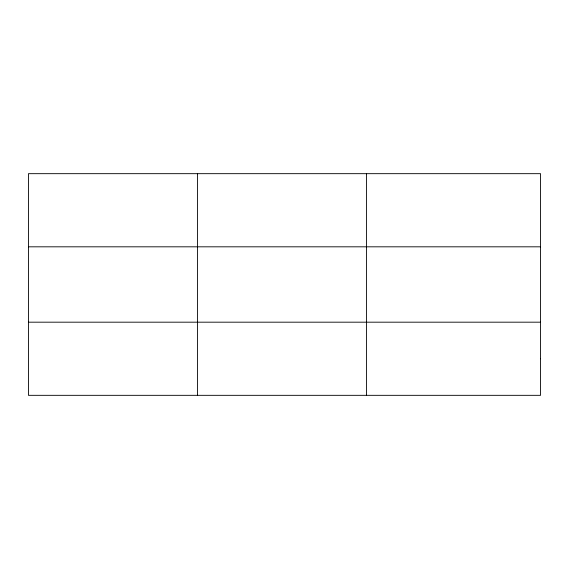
<?xml version="1.0" encoding="UTF-8"?>
<svg xmlns="http://www.w3.org/2000/svg" width="569" height="569" viewBox="0 0 569 569"><rect width="100%" height="100%" fill="white"/><g stroke="black" fill="none" stroke-linecap="round" stroke-linejoin="round"><path stroke-width="0.85" d="M197.443 395.327L197.443 173.673M366.436 395.327L366.436 173.673M28.45 246.818L540.55 246.818M28.45 322.182L540.55 322.182M540.55 358.755L540.55 395.327L28.45 395.327L28.45 173.673L540.55 173.673L540.55 358.755"/></g></svg>
